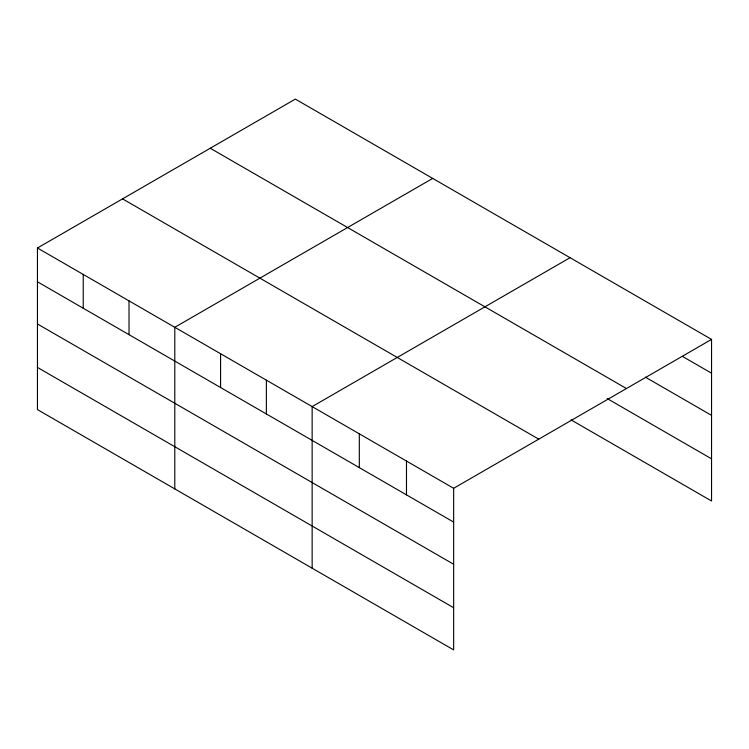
<?xml version="1.0" encoding="UTF-8"?>
<svg xmlns="http://www.w3.org/2000/svg" width="749" height="749" viewBox="0 0 749 749"><rect width="100%" height="100%" fill="white"/><g stroke="black" fill="none" stroke-linecap="round" stroke-linejoin="round"><path stroke-width="1.12" d="M37.45 248.003L453.651 488.292L453.651 649.898L37.45 409.6L37.45 248.003L295.349 99.102L711.55 339.4L711.55 500.997L571.047 419.88M432.697 178.402L174.798 327.294L174.798 488.9M570.045 257.693L312.146 406.595L312.146 568.201M453.651 488.292L711.55 339.4M682.442 356.384L711.55 373.189M645.31 377.122L711.55 415.367M210.244 148.236L626.445 388.534M607.177 398.562L711.55 458.819M122.555 198.869L538.756 439.157M37.45 281.793L453.651 522.09M37.45 323.971L453.651 564.259M37.45 367.422L453.651 607.72M406.482 461.056L406.482 494.855M359.314 433.83L359.314 467.619M266.363 380.164L266.363 413.954M220.581 353.725L220.581 387.523M129.015 300.864L129.015 334.653M83.233 274.434L83.233 308.223"/></g></svg>
